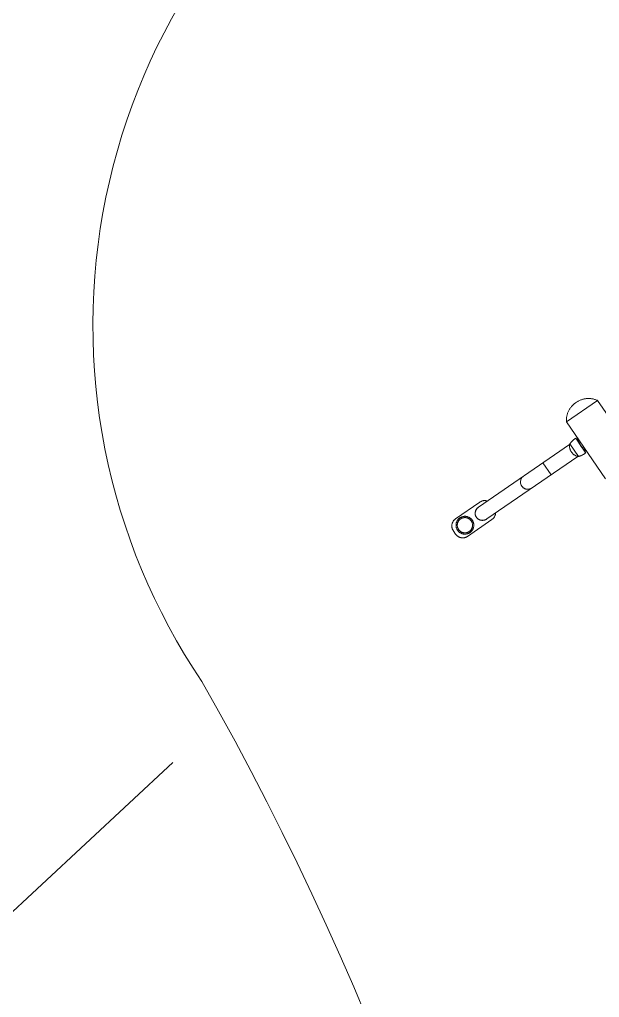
# Model space of a CAD drawing. Header units: millimetres. Extents: x -71377 to 516042, y -145869 to 441446.
# Drawn here: x 175340 to 176709, y 177969 to 180275 of the extents above; entities that cross this region are included whole.
import ezdxf

# ---------------------------------------------------------------- set-up
doc = ezdxf.new("R2010")
doc.units = ezdxf.units.MM
doc.header["$LTSCALE"] = 1000
doc.linetypes.add('_점선_M_', pattern=[3, 1.5, -1.5])
doc.linetypes.add('IMPORT-DASHEDX2 _4_', pattern=[152.4, 101.6, -50.8])
for name, color, linetype, lineweight in [('05', 5, 'IMPORT-DASHEDX2 _4_', 5), ('06', 6, 'Continuous', 5), ('AA_dash_M_', 7, '_점선_M_', 5), ('조경라인_dwg', 8, 'Continuous', 5)]:
    doc.layers.add(name, color=color, linetype=linetype, lineweight=lineweight)

# ---------------------------------------------------------------- blocks, each defined once
blk = doc.blocks.new('조경라인_dwg-6847807-지반층 배치도')
at = {"layer": '05'}
for p, q in [((176652.7, 179287.3), (176676.5, 179252.6)), ((176638.5, 179272.6), (176423.7, 179125.1)), ((176638.7, 179274), (176659.1, 179244.4)), ((176665.2, 179276), (176660.4, 179277.1)), ((176669.8, 179263.6), (176670.4, 179268.5)), ((176442.9, 179097.1), (176657.6, 179244.7)), ((176594.9, 179201.5), (176575.5, 179229.5)), ((176426.7, 179136.9), (176369, 179097.2)), ((176397.3, 179056), (176455, 179095.6)), ((176363.7, 179069.5), (176369.4, 179061.2))]:
    blk.add_line(p, q, dxfattribs=at)
at = {"layer": '05', "flags": 128}
for points in [[(176729.2, 179340.3), (176704.4, 179376.3), (176631, 179325.8), (176722.9, 179192), (176631.1, 179325.8), (176704.5, 179376.2)], [(176652.6, 179370.9), (176654.5, 179372.4), (176652.5, 179371)], [(176522.5, 179186.2), (176522.9, 179188.6), (176523.6, 179190.8), (176524.8, 179192.9)], [(176524.7, 179193), (176526, 179194.9), (176527.7, 179196.5), (176529.1, 179197.6)], [(176525.5, 179174.5), (176524.3, 179176.7), (176523.3, 179179), (176522.7, 179181.4), (176522.5, 179183.7), (176522.6, 179186.2)]]:
    blk.add_lwpolyline(points, dxfattribs=at)
at = {"layer": '05'}
for radius in [21, 18]:
    blk.add_circle((176391.3, 179082.3), radius, dxfattribs=at)
for centre, radius, start, end in [((176683, 179331.1), 50, 64.4669, 124.4873), ((176680.8, 179329.8), 50, 124.4873, 184.5076), ((176679.4, 179245.1), 50, 122.3697, 144.5501), ((176663.2, 179269), 25, 168.4328, 260.5417), ((176704.5, 179297.5), 48.6, 204.8253, 224.1492), ((176704.6, 179297.4), 48.5, 204.8253, 224.1492), ((176646.5, 179292.8), 50, 284.4244, 306.6048), ((176539.4, 179183.5), 16.5, 212.891, 302.5216), ((176539.5, 179183.5), 16.5, 212.891, 302.5216), ((176438, 179120.4), 20, 71.3571, 124.4873), ((176443.7, 179112.1), 20, 304.4873, 357.6174), ((176380.3, 179080.7), 20, 124.4873, 214.4873), ((176385.9, 179072.5), 20, 214.4873, 304.4873), ((176386, 179072.5), 20, 214.4873, 304.4873)]:
    blk.add_arc(centre, radius, start, end, dxfattribs=at)
for centre, start_param, end_param in [((176433.2, 179111.2), 1.570796, 3.141593), ((176433.3, 179111.1), 1.570796, 3.141593), ((176433.3, 179111.1), 3.141593, 4.712389)]:
    blk.add_ellipse(centre, major_axis=(14.9, 10.2), ratio=0.939693, start_param=start_param, end_param=end_param, dxfattribs=at)
for points, knots in [([(176660.4, 179277.1), (176659.8, 179278.6), (176658.5, 179281.7), (176657.4, 179285.4), (176657, 179287.5), (176656.9, 179288.1)], [0, 0, 0, 0, 0.425736, 0.851105, 1, 1, 1, 1]), ([(176660.5, 179277.1), (176659.9, 179278.6), (176658.6, 179281.6), (176657.5, 179285.4), (176657.1, 179287.5), (176657, 179288)], [0, 0, 0, 0, 0.425736, 0.851105, 1, 1, 1, 1]), ([(176678.6, 179256.5), (176678.1, 179256.8), (176676.3, 179257.9), (176673.2, 179260.2), (176670.8, 179262.5), (176669.7, 179263.7)], [0, 0, 0, 0, 0.155246, 0.5774481, 1, 1, 1, 1]), ([(176678.7, 179256.4), (176678.2, 179256.7), (176676.4, 179257.8), (176673.3, 179260.2), (176670.9, 179262.5), (176669.8, 179263.6)], [0, 0, 0, 0, 0.155246, 0.5774481, 1, 1, 1, 1])]:
    blk.add_open_spline(points, degree=3, knots=knots, dxfattribs=at)
at = {"layer": '06'}
for centre, radius, start, end in [((172981.5, 174827.6), 6800, 313.95697, 64.15897), ((177013.2, 179553.7), 1500, 122.6927, 214.0472), ((169692.6, 175241), 7000, 347.82758, 29.74428)]:
    blk.add_arc(centre, radius, start, end, dxfattribs=at)

msp = doc.modelspace()

# ---------------------------------------------------------------- linework, layer by layer
at = {"layer": 'AA_dash_M_'}
msp.add_line((241648.5, 239769), (100450.4, 108634.1), dxfattribs=at)

# ---------------------------------------------------------------- block references
at = {"layer": '조경라인_dwg', "rotation": 8.537736462515947e-07}
msp.add_blockref('조경라인_dwg-6847807-지반층 배치도', (0, 0), dxfattribs=at)

doc.saveas('drawing.dxf')
